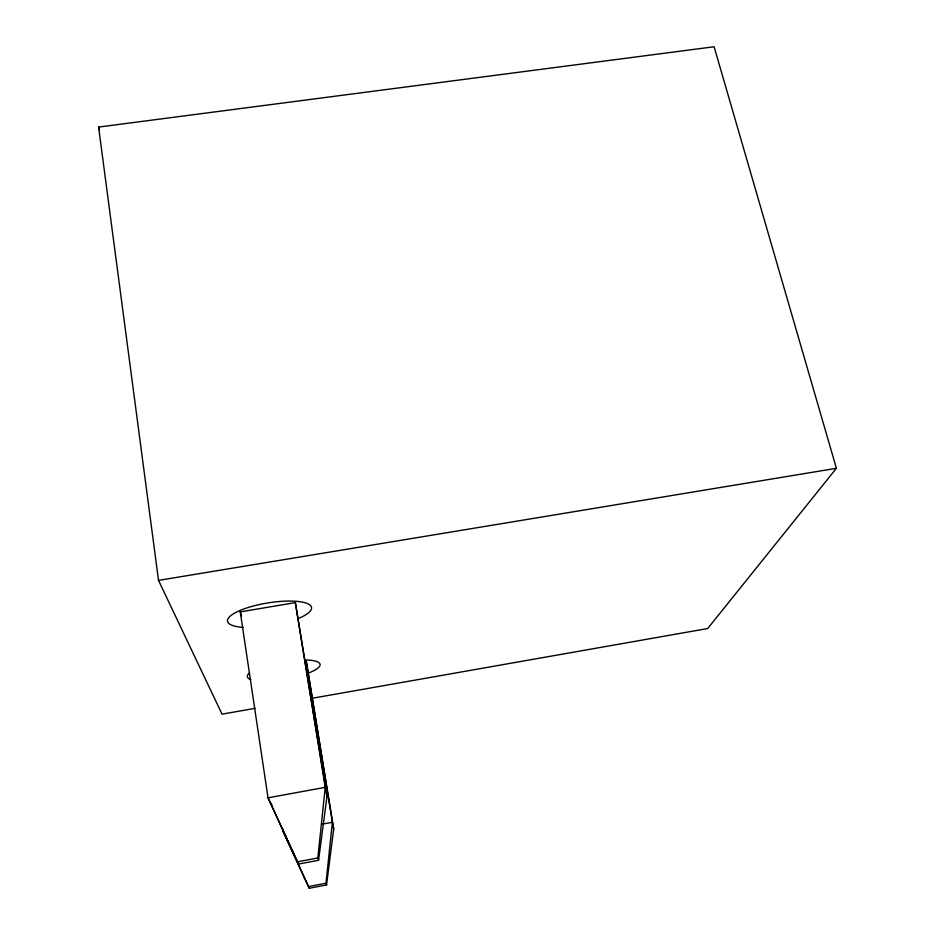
<?xml version="1.0" encoding="UTF-8"?>
<svg xmlns="http://www.w3.org/2000/svg" width="935" height="935" viewBox="0 0 935 935"><rect width="100%" height="100%" fill="white"/><g stroke="black" fill="none" stroke-linecap="round" stroke-linejoin="round"><path stroke-width="1.4" d="M326.56 884.954L325.999 883.236L332.381 822.286L306.236 661.022L333.713 828.842L326.56 884.954L309.263 888.25L283.13 831.449L282.697 828.574M318.566 860.27L317.818 857.968L325.24 787.328L295.355 602.607L240.272 611.899L268.029 797.812L298.499 864.057L318.566 860.27L327.04 796.117L295.355 602.607M255.08 708.333L222.027 714.153L158.518 580.39L98.596 127.078L714.095 46.75L836.404 468.306L707.701 628.53L311.11 698.457M283.13 831.449L308.503 886.567L325.999 883.236M327.04 796.117L325.24 787.328L268.029 797.812L297.494 861.801L317.818 857.968M322.528 824.109L332.381 822.286L333.713 828.842M158.518 580.39L836.404 468.306M297.494 861.801L298.499 864.057M308.503 886.567L309.263 888.25M240.272 611.899L241.522 615.826M98.596 127.078L99.437 129.86M285.526 834.885L285.97 837.76M271.407 803.399L271.84 806.274M243.123 627.42A42.531 11.547 -9.3 0 1 238.133 611.303A42.531 11.547 -9.3 0 1 298.931 601.579A42.531 11.547 -9.3 0 1 298.078 618.631M305.803 659.981A36.909 8.707 -9.6 0 1 308.258 673.118M250.837 679.581A36.909 8.707 -9.6 0 1 249.61 672.849"/></g></svg>
